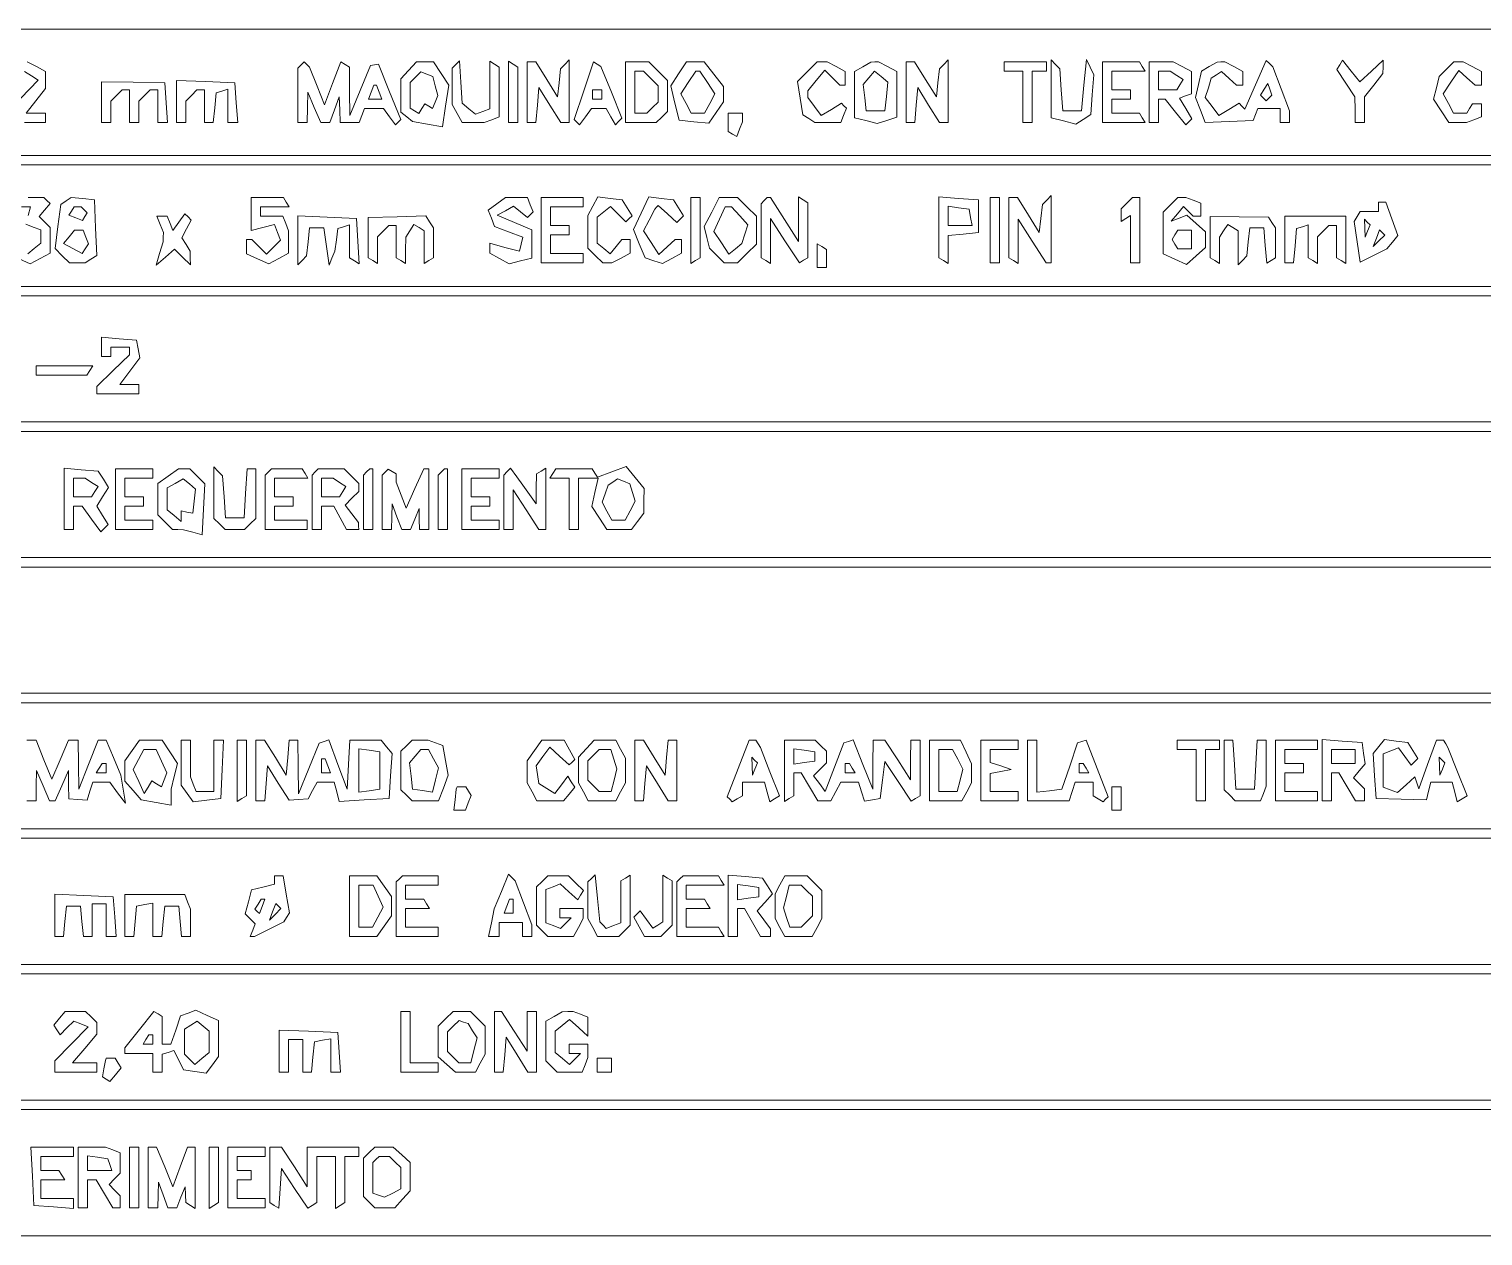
# Paper-space layout 'AN-02-DGE-008' of a CAD drawing. Header units: metres, sheet in millimetres. Extents: x 12 to 193, y 4 to 291.
# Drawn here: x 122.42 to 160.5, y 57.88 to 89.48 of the extents above; entities that cross this region are included whole.
import ezdxf

# ---------------------------------------------------------------- set-up
doc = ezdxf.new("R2010")
doc.units = ezdxf.units.M
doc.layers.add('DGE_CONTORNOS', color=7, linetype='Continuous', lineweight=0)
doc.layers.add('DGE_DATOS', color=7, linetype='Continuous', lineweight=0)

# ---------------------------------------------------------------- blocks, each defined once
blk = doc.blocks.new('LP_REF_DGE_MT_008')
at = {"layer": 'DGE_CONTORNOS'}
for points in [[(180.798, 87.83), (180.798, 86.176), (121.074, 86.176), (61.35, 86.176), (61.35, 87.83), (61.35, 89.484), (121.074, 89.484), (180.798, 89.484)], [(129.548, 88.545), (129.466, 88.463), (129.466, 87.749), (129.466, 87.034), (129.589, 87.034), (129.711, 87.034), (129.716, 87.432), (129.721, 87.83), (129.894, 87.432), (130.067, 87.034), (130.185, 87.034), (130.303, 87.034), (130.426, 87.371), (130.549, 87.708), (130.559, 87.371), (130.569, 87.034), (130.818, 87.034), (131.066, 87.034), (131.137, 87.218), (131.208, 87.402), (131.457, 87.402), (131.706, 87.402), (131.862, 87.187), (132.019, 86.973), (132.09, 87.044), (132.161, 87.115), (131.866, 87.84), (131.571, 88.565), (131.468, 88.547), (131.365, 88.528), (131.095, 87.873), (130.825, 87.218), (130.819, 87.854), (130.814, 88.49), (130.702, 88.559), (130.59, 88.628), (130.374, 88.063), (130.158, 87.498), (129.965, 87.991), (129.772, 88.484), (129.701, 88.555), (129.629, 88.627)], [(132.364, 88.403), (132.161, 88.179), (132.161, 87.744), (132.161, 87.309), (132.315, 87.189), (132.468, 87.068), (132.859, 86.994), (133.25, 86.92), (133.332, 87.467), (133.414, 88.015), (133.214, 88.321), (133.013, 88.627), (132.79, 88.627), (132.567, 88.627)], [(133.06, 87.994), (133.125, 87.745), (133.059, 87.574), (132.993, 87.403), (132.892, 87.465), (132.791, 87.528), (132.713, 87.402), (132.634, 87.275), (132.52, 87.346), (132.406, 87.416), (132.406, 87.752), (132.406, 88.088), (132.544, 88.225), (132.681, 88.362), (132.838, 88.302), (132.995, 88.242)], [(133.601, 88.556), (133.509, 88.463), (133.509, 87.986), (133.509, 87.508), (133.636, 87.271), (133.763, 87.034), (134.055, 87.034), (134.347, 87.034), (134.54, 87.108), (134.734, 87.183), (134.734, 87.836), (134.734, 88.49), (134.612, 88.565), (134.489, 88.641), (134.489, 88.017), (134.489, 87.394), (134.304, 87.323), (134.118, 87.252), (133.943, 87.398), (133.767, 87.544), (133.73, 88.096), (133.693, 88.649)], [(134.979, 87.838), (134.979, 87.034), (135.102, 87.034), (135.224, 87.034), (135.224, 87.762), (135.224, 88.49), (135.102, 88.565), (134.979, 88.641)], [(135.469, 87.83), (135.469, 87.034), (135.584, 87.034), (135.699, 87.034), (135.737, 87.493), (135.775, 87.953), (136.061, 87.493), (136.347, 87.034), (136.459, 87.034), (136.572, 87.034), (136.572, 87.855), (136.572, 88.676), (136.459, 88.559), (136.346, 88.443), (136.306, 88.075), (136.266, 87.708), (135.98, 88.167), (135.694, 88.627), (135.582, 88.627), (135.469, 88.627)], [(136.952, 87.871), (136.696, 87.114), (136.766, 87.044), (136.837, 86.973), (136.993, 87.187), (137.15, 87.402), (137.345, 87.402), (137.54, 87.402), (137.659, 87.188), (137.779, 86.975), (137.865, 87.061), (137.951, 87.148), (137.675, 87.828), (137.399, 88.508), (137.303, 88.568), (137.207, 88.627)], [(138.042, 87.83), (138.042, 87.034), (138.446, 87.034), (138.851, 87.034), (138.998, 87.181), (139.145, 87.328), (139.145, 87.732), (139.145, 88.137), (138.9, 88.382), (138.654, 88.627), (138.348, 88.627), (138.042, 88.627)], [(138.707, 88.189), (138.9, 87.997), (138.9, 87.785), (138.9, 87.573), (138.753, 87.426), (138.605, 87.279), (138.446, 87.279), (138.287, 87.279), (138.287, 87.83), (138.287, 88.382), (138.401, 88.382), (138.514, 88.382)], [(139.434, 88.312), (139.228, 87.997), (139.339, 87.546), (139.451, 87.095), (139.837, 87.058), (140.224, 87.02), (140.419, 87.299), (140.615, 87.579), (140.615, 87.78), (140.615, 87.981), (140.361, 88.304), (140.107, 88.627), (139.874, 88.627), (139.64, 88.627)], [(140.192, 88.084), (140.387, 87.785), (140.252, 87.532), (140.116, 87.279), (139.941, 87.279), (139.766, 87.279), (139.63, 87.532), (139.495, 87.785), (139.69, 88.084), (139.885, 88.382), (139.941, 88.382), (139.996, 88.382)], [(142.806, 88.368), (142.547, 88.109), (142.618, 87.673), (142.689, 87.238), (142.846, 87.138), (143.004, 87.038), (143.344, 87.036), (143.685, 87.034), (143.758, 87.223), (143.83, 87.412), (143.766, 87.477), (143.701, 87.541), (143.437, 87.379), (143.172, 87.218), (142.996, 87.456), (142.82, 87.693), (142.82, 87.779), (142.82, 87.864), (143.041, 88.138), (143.263, 88.411), (143.461, 88.213), (143.66, 88.014), (143.73, 88.014), (143.8, 88.014), (143.8, 88.194), (143.8, 88.373), (143.563, 88.5), (143.326, 88.627), (143.195, 88.627), (143.065, 88.627)], [(144.259, 88.494), (144.045, 88.369), (144.045, 87.765), (144.045, 87.161), (144.342, 87.087), (144.64, 87.012), (144.894, 87.092), (145.148, 87.173), (145.148, 87.773), (145.148, 88.373), (144.911, 88.5), (144.674, 88.627), (144.574, 88.623), (144.474, 88.619)], [(144.878, 87.718), (144.841, 87.34), (144.596, 87.34), (144.351, 87.34), (144.312, 87.685), (144.272, 88.029), (144.42, 88.207), (144.568, 88.385), (144.741, 88.24), (144.915, 88.096)], [(145.393, 87.83), (145.393, 87.034), (145.508, 87.034), (145.623, 87.034), (145.661, 87.493), (145.699, 87.953), (145.985, 87.493), (146.27, 87.034), (146.383, 87.034), (146.495, 87.034), (146.495, 87.855), (146.495, 88.676), (146.382, 88.559), (146.269, 88.443), (146.229, 88.075), (146.189, 87.708), (145.903, 88.167), (145.618, 88.627), (145.505, 88.627), (145.393, 88.627)], [(147.965, 88.504), (147.965, 88.382), (148.21, 88.382), (148.455, 88.382), (148.455, 87.708), (148.455, 87.034), (148.578, 87.034), (148.7, 87.034), (148.7, 87.708), (148.7, 88.382), (148.884, 88.382), (149.068, 88.382), (149.068, 88.504), (149.068, 88.627), (148.517, 88.627), (147.965, 88.627)], [(149.19, 87.918), (149.19, 87.161), (149.516, 87.08), (149.841, 86.998), (150.036, 87.12), (150.232, 87.243), (150.27, 87.765), (150.309, 88.287), (150.215, 88.487), (150.121, 88.688), (150.054, 88.014), (149.987, 87.34), (149.742, 87.34), (149.497, 87.34), (149.458, 87.892), (149.42, 88.443), (149.305, 88.559), (149.19, 88.676)], [(150.538, 87.83), (150.538, 87.034), (151.097, 87.034), (151.655, 87.034), (151.579, 87.157), (151.504, 87.279), (151.143, 87.279), (150.783, 87.279), (150.783, 87.463), (150.783, 87.647), (151.028, 87.647), (151.273, 87.647), (151.273, 87.769), (151.273, 87.892), (151.028, 87.892), (150.783, 87.892), (150.783, 88.137), (150.783, 88.382), (151.219, 88.382), (151.655, 88.382), (151.579, 88.504), (151.504, 88.627), (151.021, 88.627), (150.538, 88.627)], [(151.763, 87.83), (151.763, 87.034), (151.886, 87.034), (152.008, 87.034), (152.008, 87.34), (152.008, 87.647), (152.096, 87.647), (152.183, 87.647), (152.452, 87.31), (152.721, 86.973), (152.802, 87.053), (152.883, 87.133), (152.721, 87.406), (152.56, 87.679), (152.713, 87.734), (152.866, 87.789), (152.866, 88.081), (152.866, 88.373), (152.629, 88.5), (152.392, 88.627), (152.078, 88.627), (151.763, 88.627)], [(152.483, 88.271), (152.652, 88.164), (152.568, 88.028), (152.484, 87.892), (152.246, 87.892), (152.008, 87.892), (152.008, 88.137), (152.008, 88.382), (152.161, 88.38), (152.315, 88.378)], [(153.335, 88.5), (153.13, 88.38), (153.054, 88.035), (152.978, 87.689), (153.103, 87.361), (153.227, 87.034), (153.857, 87.061), (154.487, 87.089), (154.547, 87.245), (154.607, 87.402), (154.9, 87.402), (155.194, 87.402), (155.194, 87.218), (155.194, 87.034), (155.316, 87.034), (155.439, 87.034), (155.438, 87.187), (155.438, 87.34), (155.219, 87.917), (155.001, 88.493), (154.915, 88.579), (154.829, 88.665), (154.548, 88.027), (154.266, 87.39), (154.191, 87.465), (154.115, 87.541), (153.85, 87.379), (153.586, 87.218), (153.409, 87.456), (153.232, 87.695), (153.311, 87.946), (153.389, 88.198), (153.523, 88.284), (153.657, 88.369), (153.853, 88.192), (154.049, 88.014), (154.131, 88.014), (154.213, 88.014), (154.213, 88.194), (154.213, 88.373), (153.976, 88.5), (153.74, 88.627), (153.64, 88.623), (153.54, 88.619)], [(156.751, 88.547), (156.678, 88.428), (156.915, 88.068), (157.152, 87.708), (157.153, 87.371), (157.154, 87.034), (157.276, 87.034), (157.399, 87.034), (157.401, 87.371), (157.404, 87.708), (157.644, 88.014), (157.883, 88.32), (157.886, 88.495), (157.889, 88.669), (157.586, 88.385), (157.283, 88.101), (157.054, 88.383), (156.825, 88.666)], [(159.552, 88.434), (159.359, 88.242), (159.284, 87.943), (159.209, 87.645), (159.41, 87.339), (159.61, 87.034), (159.842, 87.034), (160.074, 87.034), (160.268, 87.108), (160.462, 87.183), (160.462, 87.353), (160.462, 87.524), (160.346, 87.524), (160.231, 87.524), (160.155, 87.402), (160.08, 87.279), (159.907, 87.279), (159.735, 87.279), (159.6, 87.532), (159.464, 87.785), (159.666, 88.094), (159.868, 88.402), (160.083, 88.208), (160.297, 88.014), (160.379, 88.014), (160.462, 88.014), (160.462, 88.194), (160.462, 88.373), (160.225, 88.5), (159.988, 88.627), (159.866, 88.627), (159.744, 88.627)], [(124.321, 87.569), (124.321, 87.034), (124.443, 87.034), (124.566, 87.034), (124.566, 87.316), (124.566, 87.598), (124.713, 87.745), (124.86, 87.892), (124.958, 87.892), (125.056, 87.892), (125.056, 87.463), (125.056, 87.034), (125.178, 87.034), (125.301, 87.034), (125.301, 87.316), (125.301, 87.598), (125.448, 87.745), (125.595, 87.892), (125.693, 87.892), (125.791, 87.892), (125.791, 87.463), (125.791, 87.034), (125.92, 87.034), (126.05, 87.034), (126.012, 87.555), (125.975, 88.075), (125.148, 88.09), (124.321, 88.105)], [(126.281, 87.587), (126.281, 87.034), (126.403, 87.034), (126.526, 87.034), (126.526, 87.316), (126.526, 87.598), (126.673, 87.745), (126.82, 87.892), (126.918, 87.892), (127.016, 87.892), (127.016, 87.463), (127.016, 87.034), (127.131, 87.034), (127.245, 87.034), (127.284, 87.423), (127.322, 87.811), (127.475, 87.862), (127.628, 87.912), (127.628, 87.473), (127.628, 87.034), (127.758, 87.034), (127.888, 87.034), (127.85, 87.555), (127.812, 88.075), (127.047, 88.108), (126.281, 88.141)], [(131.593, 87.83), (131.664, 87.647), (131.488, 87.647), (131.311, 87.647), (131.382, 87.83), (131.453, 88.014), (131.488, 88.014), (131.523, 88.014)], [(154.9, 87.68), (154.826, 87.606), (154.752, 87.679), (154.679, 87.753), (154.775, 87.908), (154.871, 88.063), (154.922, 87.908), (154.974, 87.754)], [(137.429, 87.769), (137.429, 87.647), (137.307, 87.647), (137.184, 87.647), (137.184, 87.769), (137.184, 87.892), (137.307, 87.892), (137.429, 87.892)], [(140.737, 87.041), (140.737, 86.803), (140.847, 86.736), (140.957, 86.668), (141.031, 86.861), (141.105, 87.054), (141.105, 87.167), (141.105, 87.279), (140.921, 87.279), (140.737, 87.279)], [(180.798, 84.339), (180.798, 82.746), (121.074, 82.746), (61.35, 82.746), (61.35, 84.339), (61.35, 85.931), (121.074, 85.931), (180.798, 85.931)], [(123.39, 84.983), (123.256, 84.89), (123.179, 84.314), (123.102, 83.738), (123.291, 83.548), (123.481, 83.359), (123.686, 83.361), (123.892, 83.363), (124.043, 83.458), (124.194, 83.554), (124.165, 84.283), (124.137, 85.013), (123.831, 85.044), (123.524, 85.076)], [(128.241, 84.643), (128.241, 84.212), (128.546, 84.288), (128.851, 84.365), (128.93, 84.159), (129.01, 83.952), (128.827, 83.769), (128.644, 83.586), (128.451, 83.779), (128.259, 83.971), (128.189, 83.971), (128.119, 83.971), (128.119, 83.785), (128.119, 83.599), (128.409, 83.466), (128.7, 83.334), (128.961, 83.473), (129.221, 83.612), (129.221, 83.904), (129.221, 84.196), (129.147, 84.39), (129.072, 84.584), (128.779, 84.584), (128.486, 84.584), (128.486, 84.706), (128.486, 84.829), (128.861, 84.829), (129.236, 84.829), (129.16, 84.951), (129.084, 85.074), (128.663, 85.074), (128.241, 85.074)], [(134.676, 84.908), (134.449, 84.742), (134.531, 84.53), (134.612, 84.317), (134.983, 84.177), (135.354, 84.037), (135.312, 83.851), (135.271, 83.665), (135.094, 83.711), (134.918, 83.756), (134.703, 83.817), (134.489, 83.877), (134.489, 83.745), (134.489, 83.612), (134.746, 83.475), (135.002, 83.338), (135.297, 83.412), (135.592, 83.486), (135.592, 83.857), (135.592, 84.229), (135.138, 84.418), (134.685, 84.608), (134.9, 84.728), (135.114, 84.848), (135.295, 84.699), (135.475, 84.549), (135.549, 84.622), (135.622, 84.696), (135.549, 84.885), (135.477, 85.074), (135.19, 85.074), (134.903, 85.074)], [(135.837, 84.216), (135.837, 83.359), (136.388, 83.359), (136.939, 83.359), (136.939, 83.481), (136.939, 83.604), (136.511, 83.604), (136.082, 83.604), (136.082, 83.849), (136.082, 84.094), (136.327, 84.094), (136.572, 84.094), (136.572, 84.216), (136.572, 84.339), (136.327, 84.339), (136.082, 84.339), (136.082, 84.584), (136.082, 84.829), (136.511, 84.829), (136.939, 84.829), (136.939, 84.951), (136.939, 85.074), (136.388, 85.074), (135.837, 85.074)], [(137.193, 84.844), (137.062, 84.6), (137.062, 84.172), (137.062, 83.744), (137.254, 83.551), (137.447, 83.359), (137.569, 83.359), (137.691, 83.359), (137.927, 83.486), (138.164, 83.612), (138.164, 83.792), (138.164, 83.971), (138.057, 83.971), (137.949, 83.971), (137.796, 83.786), (137.642, 83.601), (137.474, 83.74), (137.307, 83.879), (137.307, 84.216), (137.307, 84.554), (137.478, 84.696), (137.648, 84.837), (137.851, 84.635), (138.054, 84.432), (138.135, 84.514), (138.217, 84.596), (138.086, 84.804), (137.956, 85.013), (137.64, 85.051), (137.323, 85.089)], [(138.454, 84.662), (138.25, 84.234), (138.404, 83.862), (138.558, 83.489), (138.786, 83.417), (139.013, 83.345), (139.262, 83.479), (139.512, 83.612), (139.512, 83.792), (139.512, 83.971), (139.43, 83.971), (139.348, 83.971), (139.133, 83.777), (138.919, 83.583), (138.717, 83.892), (138.515, 84.2), (138.662, 84.484), (138.81, 84.768), (138.854, 84.818), (138.898, 84.868), (139.145, 84.645), (139.391, 84.422), (139.478, 84.509), (139.565, 84.596), (139.434, 84.804), (139.304, 85.013), (138.981, 85.051), (138.658, 85.09)], [(139.757, 84.209), (139.757, 83.344), (139.88, 83.42), (140.002, 83.496), (140.002, 84.285), (140.002, 85.074), (139.88, 85.074), (139.757, 85.074)], [(140.302, 84.693), (140.105, 84.312), (140.176, 84.028), (140.248, 83.743), (140.44, 83.551), (140.632, 83.359), (140.807, 83.359), (140.982, 83.359), (141.227, 83.604), (141.472, 83.849), (141.472, 84.216), (141.472, 84.584), (141.227, 84.829), (140.982, 85.074), (140.74, 85.074), (140.498, 85.074)], [(141.676, 84.992), (141.595, 84.911), (141.595, 84.203), (141.595, 83.496), (141.717, 83.42), (141.84, 83.344), (141.841, 83.933), (141.843, 84.523), (142.222, 83.942), (142.602, 83.361), (142.711, 83.429), (142.82, 83.496), (142.82, 84.216), (142.82, 84.937), (142.697, 85.013), (142.575, 85.088), (142.575, 84.506), (142.575, 83.923), (142.21, 84.499), (141.845, 85.074), (141.802, 85.074), (141.758, 85.074)], [(146.25, 84.292), (146.25, 83.496), (146.373, 83.42), (146.495, 83.344), (146.495, 83.711), (146.495, 84.078), (146.893, 84.117), (147.292, 84.155), (147.292, 84.584), (147.292, 85.013), (146.771, 85.05), (146.25, 85.088)], [(147.598, 84.216), (147.598, 83.359), (147.72, 83.359), (147.843, 83.359), (147.843, 84.216), (147.843, 85.074), (147.72, 85.074), (147.598, 85.074)], [(148.088, 84.285), (148.088, 83.496), (148.21, 83.42), (148.333, 83.344), (148.333, 83.927), (148.333, 84.509), (148.698, 83.934), (149.063, 83.359), (149.127, 83.359), (149.19, 83.359), (149.19, 84.241), (149.19, 85.123), (149.077, 85.007), (148.964, 84.89), (148.924, 84.523), (148.884, 84.155), (148.599, 84.614), (148.313, 85.074), (148.2, 85.074), (148.088, 85.074)], [(151.175, 84.927), (151.028, 84.78), (151.028, 84.613), (151.028, 84.447), (151.151, 84.523), (151.273, 84.598), (151.273, 83.979), (151.273, 83.359), (151.396, 83.359), (151.518, 83.359), (151.518, 84.216), (151.518, 85.074), (151.42, 85.074), (151.322, 85.074)], [(152.323, 84.881), (152.131, 84.689), (152.131, 84.144), (152.131, 83.599), (152.437, 83.459), (152.742, 83.32), (152.988, 83.542), (153.233, 83.764), (153.233, 83.971), (153.233, 84.178), (152.993, 84.396), (152.752, 84.614), (152.547, 84.535), (152.341, 84.456), (152.5, 84.648), (152.659, 84.839), (152.787, 84.712), (152.915, 84.584), (153.013, 84.584), (153.111, 84.584), (153.111, 84.755), (153.111, 84.925), (152.917, 85), (152.723, 85.074), (152.62, 85.074), (152.516, 85.074)], [(157.766, 84.829), (157.766, 84.706), (157.528, 84.706), (157.291, 84.706), (157.21, 84.575), (157.129, 84.444), (157.208, 83.914), (157.288, 83.383), (157.637, 83.557), (157.986, 83.731), (158.131, 83.907), (158.276, 84.082), (158.119, 84.517), (157.962, 84.951), (157.864, 84.951), (157.766, 84.951)], [(123.868, 84.751), (123.946, 84.672), (123.885, 84.572), (123.823, 84.472), (123.644, 84.541), (123.464, 84.61), (123.532, 84.719), (123.6, 84.829), (123.695, 84.829), (123.79, 84.829)], [(125.854, 84.369), (125.942, 84.155), (125.937, 84.033), (125.931, 83.91), (125.842, 83.604), (125.752, 83.298), (125.993, 83.509), (126.233, 83.721), (126.441, 83.514), (126.648, 83.306), (126.646, 83.486), (126.645, 83.665), (126.533, 83.842), (126.42, 84.019), (126.544, 84.251), (126.668, 84.482), (126.587, 84.564), (126.506, 84.645), (126.347, 84.427), (126.187, 84.209), (126.115, 84.396), (126.043, 84.584), (125.904, 84.584), (125.765, 84.584)], [(129.466, 83.953), (129.466, 83.31), (129.579, 83.426), (129.692, 83.543), (129.732, 83.91), (129.772, 84.278), (129.956, 84.278), (130.14, 84.278), (130.21, 83.788), (130.279, 83.298), (130.357, 83.481), (130.434, 83.665), (130.471, 83.962), (130.507, 84.258), (130.661, 84.309), (130.814, 84.359), (130.814, 83.928), (130.814, 83.496), (130.943, 83.416), (131.073, 83.335), (131.035, 83.929), (130.998, 84.523), (130.232, 84.559), (129.466, 84.596)], [(131.304, 84.021), (131.304, 83.496), (131.426, 83.42), (131.549, 83.344), (131.549, 83.695), (131.549, 84.045), (131.696, 84.192), (131.843, 84.339), (131.941, 84.339), (132.039, 84.339), (132.039, 83.917), (132.039, 83.496), (132.161, 83.42), (132.284, 83.344), (132.286, 83.688), (132.288, 84.033), (132.395, 84.201), (132.502, 84.37), (132.638, 84.286), (132.774, 84.202), (132.774, 83.773), (132.774, 83.344), (132.896, 83.42), (133.019, 83.496), (133.017, 83.887), (133.015, 84.278), (132.915, 84.435), (132.815, 84.593), (132.06, 84.57), (131.304, 84.547)], [(141.036, 84.593), (141.249, 84.356), (141.172, 84.114), (141.095, 83.871), (140.924, 83.729), (140.754, 83.587), (140.557, 83.887), (140.361, 84.186), (140.508, 84.508), (140.654, 84.829), (140.738, 84.829), (140.822, 84.829)], [(147.085, 84.553), (147.126, 84.339), (146.81, 84.339), (146.495, 84.339), (146.495, 84.592), (146.495, 84.846), (146.77, 84.807), (147.044, 84.768)], [(153.356, 84.037), (153.356, 83.496), (153.478, 83.42), (153.601, 83.344), (153.603, 83.688), (153.605, 84.033), (153.712, 84.201), (153.819, 84.37), (153.955, 84.286), (154.091, 84.202), (154.091, 83.756), (154.091, 83.31), (154.204, 83.426), (154.317, 83.543), (154.357, 83.91), (154.397, 84.278), (154.581, 84.278), (154.765, 84.278), (154.803, 83.816), (154.841, 83.354), (154.956, 83.425), (155.071, 83.496), (155.069, 83.887), (155.067, 84.278), (154.977, 84.418), (154.887, 84.557), (154.122, 84.568), (153.356, 84.578)], [(155.316, 83.971), (155.316, 83.359), (155.431, 83.359), (155.546, 83.359), (155.584, 83.809), (155.622, 84.259), (155.775, 84.309), (155.929, 84.359), (155.929, 83.928), (155.929, 83.496), (156.051, 83.42), (156.174, 83.344), (156.174, 83.695), (156.174, 84.045), (156.321, 84.192), (156.468, 84.339), (156.566, 84.339), (156.664, 84.339), (156.664, 83.917), (156.664, 83.496), (156.786, 83.42), (156.909, 83.344), (156.909, 83.964), (156.909, 84.584), (156.112, 84.584), (155.316, 84.584)], [(123.907, 84.038), (123.975, 83.861), (123.895, 83.732), (123.816, 83.603), (123.57, 83.735), (123.325, 83.866), (123.47, 84.041), (123.616, 84.216), (123.727, 84.216), (123.838, 84.216)], [(152.866, 83.971), (152.866, 83.726), (152.689, 83.726), (152.513, 83.726), (152.437, 83.849), (152.361, 83.971), (152.437, 84.094), (152.513, 84.216), (152.689, 84.216), (152.866, 84.216)], [(157.482, 84.193), (157.418, 84.033), (157.408, 84.267), (157.399, 84.502), (157.473, 84.428), (157.547, 84.354)], [(157.781, 83.939), (157.629, 83.788), (157.713, 84.007), (157.797, 84.227), (157.865, 84.158), (157.934, 84.09)], [(143.065, 83.55), (143.065, 83.236), (143.187, 83.236), (143.31, 83.236), (143.31, 83.474), (143.31, 83.712), (143.187, 83.788), (143.065, 83.863)], [(180.798, 80.847), (180.798, 79.194), (121.074, 79.194), (61.35, 79.194), (61.35, 80.847), (61.35, 82.501), (121.074, 82.501), (180.798, 82.501)], [(124.321, 81.161), (124.321, 80.909), (124.443, 80.909), (124.566, 80.909), (124.566, 81.031), (124.566, 81.154), (124.811, 81.154), (125.056, 81.154), (125.056, 81.055), (125.056, 80.957), (124.627, 80.541), (124.198, 80.126), (124.198, 80.027), (124.198, 79.929), (124.749, 79.929), (125.301, 79.929), (125.301, 80.051), (125.301, 80.174), (125.052, 80.174), (124.803, 80.174), (125.064, 80.526), (125.325, 80.878), (125.281, 81.108), (125.237, 81.337), (124.779, 81.375), (124.321, 81.413)], [(122.605, 80.541), (122.605, 80.419), (123.272, 80.419), (123.939, 80.419), (124.014, 80.541), (124.09, 80.664), (123.348, 80.664), (122.605, 80.664)], [(180.798, 77.295), (180.798, 75.641), (121.074, 75.641), (61.35, 75.641), (61.35, 77.295), (61.35, 78.949), (121.074, 78.949), (180.798, 78.949)], [(123.341, 77.18), (123.341, 76.376), (123.463, 76.376), (123.586, 76.376), (123.586, 76.682), (123.586, 76.988), (123.698, 76.988), (123.81, 76.988), (124.055, 76.652), (124.301, 76.315), (124.398, 76.412), (124.495, 76.51), (124.346, 76.749), (124.196, 76.988), (124.349, 77.234), (124.503, 77.479), (124.369, 77.693), (124.235, 77.907), (123.788, 77.945), (123.341, 77.983)], [(124.061, 77.613), (124.23, 77.506), (124.145, 77.37), (124.061, 77.233), (123.823, 77.233), (123.586, 77.233), (123.586, 77.478), (123.586, 77.723), (123.739, 77.722), (123.892, 77.72)], [(124.688, 77.172), (124.688, 76.376), (125.178, 76.376), (125.668, 76.376), (125.668, 76.498), (125.668, 76.621), (125.301, 76.621), (124.933, 76.621), (124.933, 76.805), (124.933, 76.988), (125.178, 76.988), (125.423, 76.988), (125.423, 77.111), (125.423, 77.233), (125.178, 77.233), (124.933, 77.233), (124.933, 77.478), (124.933, 77.723), (125.301, 77.723), (125.668, 77.723), (125.668, 77.846), (125.668, 77.968), (125.178, 77.968), (124.688, 77.968)], [(126.063, 77.778), (125.791, 77.587), (125.791, 77.174), (125.791, 76.761), (125.983, 76.568), (126.176, 76.376), (126.32, 76.374), (126.465, 76.373), (126.71, 76.307), (126.955, 76.242), (126.99, 76.908), (127.026, 77.574), (126.828, 77.771), (126.631, 77.968), (126.483, 77.968), (126.335, 77.968)], [(126.746, 77.121), (126.71, 76.805), (126.556, 76.835), (126.403, 76.866), (126.403, 76.728), (126.403, 76.591), (126.22, 76.743), (126.036, 76.896), (126.036, 77.181), (126.036, 77.466), (126.249, 77.586), (126.462, 77.705), (126.623, 77.571), (126.783, 77.438)], [(127.261, 77.344), (127.261, 76.67), (127.408, 76.523), (127.555, 76.376), (127.812, 76.376), (128.069, 76.376), (128.217, 76.523), (128.364, 76.67), (128.364, 77.319), (128.364, 77.968), (128.247, 77.968), (128.131, 77.968), (128.094, 77.325), (128.057, 76.682), (127.812, 76.682), (127.567, 76.682), (127.529, 77.233), (127.49, 77.785), (127.376, 77.901), (127.261, 78.017)], [(128.69, 77.887), (128.609, 77.805), (128.609, 77.09), (128.609, 76.376), (129.16, 76.376), (129.711, 76.376), (129.711, 76.498), (129.711, 76.621), (129.282, 76.621), (128.854, 76.621), (128.854, 76.805), (128.854, 76.988), (129.099, 76.988), (129.344, 76.988), (129.344, 77.111), (129.344, 77.233), (129.099, 77.233), (128.854, 77.233), (128.854, 77.478), (128.854, 77.723), (129.29, 77.723), (129.726, 77.723), (129.65, 77.846), (129.574, 77.968), (129.173, 77.968), (128.772, 77.968)], [(129.915, 77.887), (129.834, 77.805), (129.834, 77.09), (129.834, 76.376), (129.956, 76.376), (130.079, 76.376), (130.079, 76.682), (130.079, 76.988), (130.242, 76.988), (130.405, 76.988), (130.569, 76.682), (130.733, 76.376), (130.896, 76.376), (131.059, 76.376), (131.055, 76.468), (131.051, 76.56), (130.877, 76.789), (130.704, 77.018), (130.881, 77.196), (131.059, 77.373), (131.059, 77.478), (131.059, 77.583), (130.866, 77.776), (130.674, 77.968), (130.335, 77.968), (129.997, 77.968)], [(130.554, 77.613), (130.723, 77.506), (130.638, 77.37), (130.554, 77.233), (130.316, 77.233), (130.079, 77.233), (130.079, 77.478), (130.079, 77.723), (130.232, 77.722), (130.385, 77.72)], [(131.263, 77.887), (131.181, 77.805), (131.181, 77.09), (131.181, 76.376), (131.304, 76.376), (131.426, 76.376), (131.426, 77.172), (131.426, 77.968), (131.385, 77.968), (131.345, 77.968)], [(131.75, 77.883), (131.671, 77.805), (131.671, 77.09), (131.671, 76.376), (131.794, 76.376), (131.916, 76.376), (131.926, 76.713), (131.936, 77.05), (132.059, 76.713), (132.182, 76.376), (132.298, 76.376), (132.414, 76.376), (132.525, 76.652), (132.636, 76.927), (132.644, 76.652), (132.651, 76.376), (132.774, 76.376), (132.896, 76.376), (132.896, 77.172), (132.896, 77.968), (132.829, 77.968), (132.762, 77.968), (132.53, 77.451), (132.299, 76.934), (132.169, 77.275), (132.039, 77.617), (132.039, 77.724), (132.039, 77.832), (131.933, 77.897), (131.828, 77.962)], [(133.223, 77.887), (133.141, 77.805), (133.141, 77.09), (133.141, 76.376), (133.264, 76.376), (133.386, 76.376), (133.386, 77.172), (133.386, 77.968), (133.346, 77.968), (133.305, 77.968)], [(133.754, 77.172), (133.754, 76.376), (134.244, 76.376), (134.734, 76.376), (134.734, 76.498), (134.734, 76.621), (134.367, 76.621), (133.999, 76.621), (133.999, 76.805), (133.999, 76.988), (134.244, 76.988), (134.489, 76.988), (134.489, 77.111), (134.489, 77.233), (134.244, 77.233), (133.999, 77.233), (133.999, 77.478), (133.999, 77.723), (134.367, 77.723), (134.734, 77.723), (134.734, 77.846), (134.734, 77.968), (134.244, 77.968), (133.754, 77.968)], [(134.945, 77.894), (134.857, 77.805), (134.857, 77.09), (134.857, 76.376), (134.979, 76.376), (135.102, 76.376), (135.104, 76.897), (135.106, 77.417), (135.441, 76.897), (135.775, 76.378), (135.867, 76.377), (135.959, 76.376), (135.959, 77.179), (135.959, 77.983), (135.837, 77.907), (135.714, 77.832), (135.708, 77.441), (135.701, 77.05), (135.529, 77.295), (135.357, 77.54), (135.196, 77.761), (135.034, 77.982)], [(136.143, 77.846), (136.067, 77.723), (136.32, 77.723), (136.572, 77.723), (136.572, 77.05), (136.572, 76.376), (136.694, 76.376), (136.817, 76.376), (136.817, 77.05), (136.817, 77.723), (137.072, 77.723), (137.326, 77.723), (137.245, 77.351), (137.163, 76.978), (137.36, 76.677), (137.558, 76.376), (137.878, 76.376), (138.199, 76.376), (138.361, 76.59), (138.524, 76.805), (138.528, 77.128), (138.532, 77.451), (138.298, 77.741), (138.063, 78.03), (137.686, 77.887), (137.308, 77.745), (137.239, 77.857), (137.17, 77.968), (136.694, 77.968), (136.219, 77.968)], [(138.228, 77.349), (138.301, 77.12), (138.167, 76.871), (138.033, 76.621), (137.858, 76.621), (137.683, 76.621), (137.557, 76.857), (137.43, 77.093), (137.513, 77.316), (137.595, 77.54), (137.716, 77.62), (137.836, 77.701), (137.996, 77.64), (138.155, 77.578)], [(180.798, 73.742), (180.798, 72.088), (121.074, 72.088), (61.35, 72.088), (61.35, 73.742), (61.35, 75.396), (121.074, 75.396), (180.798, 75.396)], [(180.798, 70.189), (180.798, 68.535), (121.074, 68.535), (61.35, 68.535), (61.35, 70.189), (61.35, 71.843), (121.074, 71.843), (180.798, 71.843)], [(125.124, 70.591), (124.933, 70.319), (124.933, 70.053), (124.933, 69.788), (125.148, 69.542), (125.362, 69.297), (125.752, 69.227), (126.142, 69.157), (126.144, 69.367), (126.145, 69.577), (126.227, 69.913), (126.309, 70.25), (126.108, 70.557), (125.908, 70.863), (125.611, 70.863), (125.315, 70.863)], [(126.403, 70.274), (126.403, 69.685), (126.563, 69.467), (126.722, 69.249), (127.083, 69.291), (127.445, 69.332), (127.481, 70.097), (127.518, 70.863), (127.389, 70.863), (127.261, 70.863), (127.261, 70.189), (127.261, 69.515), (127.029, 69.515), (126.797, 69.515), (126.723, 69.709), (126.648, 69.903), (126.648, 70.383), (126.648, 70.863), (126.526, 70.863), (126.403, 70.863)], [(127.873, 70.06), (127.873, 69.256), (127.996, 69.332), (128.119, 69.407), (128.119, 70.135), (128.119, 70.863), (127.996, 70.863), (127.873, 70.863)], [(128.364, 70.067), (128.364, 69.27), (128.479, 69.27), (128.594, 69.27), (128.632, 69.73), (128.67, 70.189), (128.951, 69.738), (129.231, 69.286), (129.481, 69.305), (129.731, 69.324), (129.848, 69.542), (129.965, 69.76), (130.191, 69.76), (130.418, 69.76), (130.483, 69.509), (130.549, 69.257), (131.202, 69.294), (131.855, 69.332), (131.893, 69.923), (131.931, 70.515), (131.786, 70.689), (131.641, 70.863), (131.234, 70.863), (130.827, 70.863), (130.79, 70.22), (130.752, 69.577), (130.513, 70.222), (130.274, 70.867), (130.15, 70.825), (130.025, 70.784), (129.751, 70.119), (129.478, 69.454), (129.472, 70.159), (129.466, 70.863), (129.351, 70.863), (129.236, 70.863), (129.198, 70.404), (129.16, 69.944), (128.874, 70.404), (128.589, 70.863), (128.476, 70.863), (128.364, 70.863)], [(132.308, 70.716), (132.161, 70.569), (132.161, 70.067), (132.161, 69.564), (132.308, 69.417), (132.455, 69.27), (132.801, 69.27), (133.148, 69.27), (133.275, 69.606), (133.403, 69.942), (133.33, 70.329), (133.257, 70.717), (133.067, 70.79), (132.876, 70.863), (132.666, 70.863), (132.455, 70.863)], [(135.66, 70.591), (135.469, 70.319), (135.469, 70.031), (135.469, 69.744), (135.596, 69.507), (135.723, 69.27), (136.071, 69.27), (136.419, 69.27), (136.567, 69.449), (136.715, 69.627), (136.625, 69.774), (136.534, 69.92), (136.366, 69.69), (136.198, 69.46), (135.987, 69.592), (135.775, 69.724), (135.74, 69.958), (135.705, 70.191), (135.882, 70.434), (136.06, 70.676), (136.316, 70.444), (136.573, 70.211), (136.644, 70.282), (136.714, 70.352), (136.577, 70.608), (136.441, 70.863), (136.146, 70.863), (135.851, 70.863)], [(137.02, 70.639), (136.817, 70.415), (136.817, 70.08), (136.817, 69.744), (136.944, 69.507), (137.07, 69.27), (137.429, 69.27), (137.788, 69.27), (137.915, 69.507), (138.042, 69.744), (138.042, 70.067), (138.042, 70.389), (137.915, 70.626), (137.788, 70.863), (137.505, 70.863), (137.222, 70.863)], [(138.287, 70.067), (138.287, 69.27), (138.402, 69.27), (138.517, 69.27), (138.555, 69.73), (138.593, 70.189), (138.879, 69.73), (139.165, 69.27), (139.277, 69.27), (139.39, 69.27), (139.39, 70.067), (139.39, 70.863), (139.274, 70.863), (139.159, 70.863), (139.121, 70.404), (139.083, 69.944), (138.798, 70.404), (138.512, 70.863), (138.399, 70.863), (138.287, 70.863)], [(140.999, 70.12), (140.711, 69.378), (140.777, 69.312), (140.843, 69.246), (140.974, 69.327), (141.105, 69.407), (141.105, 69.584), (141.105, 69.76), (141.397, 69.76), (141.689, 69.76), (141.756, 69.503), (141.823, 69.246), (141.95, 69.324), (142.077, 69.403), (141.828, 70.035), (141.579, 70.667), (141.518, 70.765), (141.458, 70.863), (141.373, 70.863), (141.287, 70.863)], [(142.207, 70.06), (142.207, 69.256), (142.33, 69.332), (142.452, 69.407), (142.452, 69.706), (142.452, 70.005), (142.548, 70.005), (142.645, 70.005), (142.862, 69.638), (143.079, 69.27), (143.251, 69.27), (143.424, 69.27), (143.555, 69.515), (143.686, 69.76), (143.919, 69.76), (144.151, 69.76), (144.23, 69.512), (144.309, 69.264), (144.514, 69.298), (144.719, 69.332), (144.78, 69.815), (144.841, 70.298), (145.183, 69.78), (145.524, 69.262), (145.642, 69.335), (145.76, 69.407), (145.76, 70.135), (145.76, 70.863), (145.638, 70.863), (145.515, 70.863), (145.513, 70.342), (145.511, 69.822), (145.176, 70.342), (144.841, 70.861), (144.688, 70.862), (144.535, 70.863), (144.527, 70.22), (144.519, 69.577), (144.264, 70.224), (144.009, 70.871), (143.885, 70.83), (143.761, 70.789), (143.519, 70.151), (143.277, 69.514), (143.124, 69.722), (142.972, 69.93), (143.141, 70.099), (143.31, 70.268), (143.31, 70.419), (143.31, 70.569), (143.163, 70.716), (143.016, 70.863), (142.612, 70.863), (142.207, 70.863)], [(146.005, 70.067), (146.005, 69.27), (146.43, 69.27), (146.854, 69.27), (146.981, 69.507), (147.108, 69.744), (147.108, 69.992), (147.108, 70.239), (146.966, 70.551), (146.823, 70.863), (146.414, 70.863), (146.005, 70.863)], [(147.353, 70.067), (147.353, 69.27), (147.843, 69.27), (148.333, 69.27), (148.333, 69.393), (148.333, 69.515), (147.965, 69.515), (147.598, 69.515), (147.598, 69.752), (147.598, 69.988), (147.873, 70.043), (148.149, 70.097), (147.873, 70.188), (147.598, 70.279), (147.598, 70.449), (147.598, 70.618), (147.965, 70.618), (148.333, 70.618), (148.333, 70.741), (148.333, 70.863), (147.843, 70.863), (147.353, 70.863)], [(148.578, 70.067), (148.578, 69.27), (149.121, 69.27), (149.664, 69.27), (149.742, 69.515), (149.82, 69.76), (150.056, 69.76), (150.293, 69.76), (150.293, 69.584), (150.293, 69.407), (150.424, 69.327), (150.554, 69.246), (150.62, 69.312), (150.686, 69.378), (150.398, 70.121), (150.11, 70.863), (149.995, 70.825), (149.88, 70.787), (149.679, 70.182), (149.477, 69.577), (149.15, 69.538), (148.823, 69.499), (148.823, 70.181), (148.823, 70.863), (148.7, 70.863), (148.578, 70.863)], [(152.498, 70.741), (152.498, 70.618), (152.743, 70.618), (152.988, 70.618), (152.988, 69.944), (152.988, 69.27), (153.111, 69.27), (153.233, 69.27), (153.233, 69.944), (153.233, 70.618), (153.417, 70.618), (153.601, 70.618), (153.601, 70.741), (153.601, 70.863), (153.05, 70.863), (152.498, 70.863)], [(153.723, 70.214), (153.723, 69.564), (153.87, 69.417), (154.017, 69.27), (154.347, 69.27), (154.677, 69.27), (154.752, 69.464), (154.826, 69.658), (154.826, 70.261), (154.826, 70.863), (154.71, 70.863), (154.594, 70.863), (154.557, 70.22), (154.52, 69.577), (154.275, 69.577), (154.03, 69.577), (153.993, 70.22), (153.956, 70.863), (153.84, 70.863), (153.723, 70.863)], [(155.071, 70.067), (155.071, 69.27), (155.622, 69.27), (156.174, 69.27), (156.174, 69.393), (156.174, 69.515), (155.745, 69.515), (155.316, 69.515), (155.316, 69.76), (155.316, 70.005), (155.561, 70.005), (155.806, 70.005), (155.806, 70.128), (155.806, 70.251), (155.561, 70.251), (155.316, 70.251), (155.316, 70.434), (155.316, 70.618), (155.745, 70.618), (156.174, 70.618), (156.174, 70.741), (156.174, 70.863), (155.622, 70.863), (155.071, 70.863)], [(156.296, 70.074), (156.296, 69.27), (156.419, 69.27), (156.541, 69.27), (156.541, 69.638), (156.541, 70.005), (156.637, 70.005), (156.733, 70.005), (156.95, 69.638), (157.168, 69.27), (157.283, 69.27), (157.399, 69.27), (157.399, 69.43), (157.399, 69.589), (157.257, 69.731), (157.115, 69.873), (157.266, 70.055), (157.418, 70.237), (157.378, 70.519), (157.337, 70.802), (156.817, 70.839), (156.296, 70.877)], [(157.779, 70.695), (157.63, 70.515), (157.667, 69.923), (157.705, 69.332), (158.363, 69.314), (159.021, 69.297), (159.082, 69.529), (159.142, 69.76), (159.42, 69.76), (159.698, 69.76), (159.765, 69.503), (159.832, 69.246), (159.96, 69.324), (160.087, 69.403), (159.837, 70.035), (159.588, 70.667), (159.528, 70.765), (159.467, 70.863), (159.376, 70.863), (159.285, 70.863), (159.055, 70.224), (158.825, 69.585), (158.773, 69.742), (158.721, 69.898), (158.493, 69.692), (158.265, 69.486), (158.077, 69.558), (157.889, 69.63), (157.889, 70.067), (157.889, 70.503), (158.09, 70.581), (158.292, 70.658), (158.457, 70.432), (158.621, 70.207), (158.71, 70.296), (158.799, 70.385), (158.668, 70.593), (158.538, 70.802), (158.233, 70.839), (157.929, 70.875)], [(125.89, 70.313), (126.029, 70.008), (125.958, 69.824), (125.888, 69.639), (125.764, 69.716), (125.641, 69.792), (125.54, 69.629), (125.44, 69.467), (125.297, 69.782), (125.153, 70.097), (125.292, 70.358), (125.432, 70.618), (125.592, 70.618), (125.751, 70.618)], [(131.61, 70.067), (131.61, 69.577), (131.334, 69.538), (131.059, 69.498), (131.059, 70.067), (131.059, 70.635), (131.334, 70.596), (131.61, 70.557)], [(133.018, 70.376), (133.147, 70.133), (133.068, 69.818), (132.989, 69.502), (132.728, 69.54), (132.468, 69.577), (132.428, 69.921), (132.389, 70.265), (132.535, 70.442), (132.681, 70.618), (132.785, 70.618), (132.888, 70.618)], [(137.738, 70.364), (137.819, 70.11), (137.744, 69.813), (137.67, 69.515), (137.513, 69.515), (137.356, 69.515), (137.209, 69.662), (137.062, 69.809), (137.062, 70.067), (137.062, 70.324), (137.209, 70.471), (137.356, 70.618), (137.507, 70.618), (137.658, 70.618)], [(143.004, 70.434), (143.004, 70.312), (142.728, 70.273), (142.452, 70.233), (142.452, 70.434), (142.452, 70.635), (142.728, 70.596), (143.004, 70.557)], [(146.746, 70.362), (146.884, 70.105), (146.81, 69.81), (146.736, 69.515), (146.493, 69.515), (146.25, 69.515), (146.25, 70.067), (146.25, 70.618), (146.43, 70.618), (146.609, 70.618)], [(157.154, 70.434), (157.154, 70.251), (156.847, 70.251), (156.541, 70.251), (156.541, 70.434), (156.541, 70.618), (156.847, 70.618), (157.154, 70.618)], [(124.443, 70.128), (124.443, 70.005), (124.313, 70.005), (124.184, 70.005), (124.259, 70.128), (124.335, 70.251), (124.389, 70.251), (124.443, 70.251)], [(130.246, 70.189), (130.316, 70.005), (130.197, 70.005), (130.079, 70.005), (130.079, 70.189), (130.079, 70.373), (130.127, 70.373), (130.175, 70.373)], [(141.433, 70.105), (141.369, 69.944), (141.359, 70.179), (141.35, 70.414), (141.424, 70.34), (141.498, 70.266)], [(143.984, 70.128), (144.059, 70.005), (143.93, 70.005), (143.8, 70.005), (143.8, 70.128), (143.8, 70.251), (143.854, 70.251), (143.908, 70.251)], [(150.109, 70.128), (150.185, 70.005), (150.055, 70.005), (149.926, 70.005), (149.926, 70.128), (149.926, 70.251), (149.98, 70.251), (150.034, 70.251)], [(159.443, 70.105), (159.378, 69.944), (159.369, 70.179), (159.359, 70.414), (159.433, 70.34), (159.507, 70.266)], [(133.621, 69.607), (133.611, 69.577), (133.581, 69.301), (133.55, 69.025), (133.7, 69.025), (133.85, 69.025), (133.925, 69.22), (134, 69.415), (133.931, 69.527), (133.862, 69.638), (133.747, 69.638), (133.632, 69.638)], [(150.783, 69.332), (150.783, 69.025), (150.906, 69.025), (151.028, 69.025), (151.028, 69.332), (151.028, 69.638), (150.906, 69.638), (150.783, 69.638)], [(180.798, 66.637), (180.798, 64.983), (121.074, 64.983), (61.35, 64.983), (61.35, 66.637), (61.35, 68.29), (121.074, 68.29), (180.798, 68.29)], [(128.854, 67.201), (128.854, 67.092), (128.549, 67.015), (128.245, 66.939), (128.166, 66.626), (128.087, 66.312), (128.216, 66.184), (128.344, 66.055), (128.28, 65.887), (128.215, 65.718), (128.27, 65.718), (128.326, 65.718), (128.71, 65.909), (129.094, 66.101), (129.167, 66.22), (129.241, 66.339), (129.159, 66.825), (129.077, 67.31), (128.965, 67.31), (128.854, 67.31)], [(130.814, 66.514), (130.814, 65.718), (131.174, 65.718), (131.535, 65.718), (131.726, 65.99), (131.916, 66.262), (131.916, 66.514), (131.916, 66.766), (131.726, 67.038), (131.535, 67.31), (131.174, 67.31), (130.814, 67.31)], [(131.564, 66.775), (131.697, 66.484), (131.557, 66.223), (131.418, 65.963), (131.238, 65.963), (131.059, 65.963), (131.059, 66.514), (131.059, 67.065), (131.245, 67.065), (131.432, 67.065)], [(132.121, 67.229), (132.039, 67.147), (132.039, 66.432), (132.039, 65.718), (132.59, 65.718), (133.141, 65.718), (133.141, 65.84), (133.141, 65.963), (132.713, 65.963), (132.284, 65.963), (132.284, 66.208), (132.284, 66.453), (132.597, 66.453), (132.911, 66.453), (132.835, 66.575), (132.759, 66.698), (132.522, 66.698), (132.284, 66.698), (132.284, 66.882), (132.284, 67.065), (132.713, 67.065), (133.141, 67.065), (133.141, 67.188), (133.141, 67.31), (132.672, 67.31), (132.202, 67.31)], [(134.793, 66.894), (134.603, 66.44), (134.531, 66.079), (134.458, 65.718), (134.596, 65.718), (134.734, 65.718), (134.734, 65.902), (134.734, 66.085), (135.04, 66.085), (135.347, 66.085), (135.347, 65.902), (135.347, 65.718), (135.469, 65.718), (135.592, 65.718), (135.592, 65.871), (135.592, 66.024), (135.373, 66.6), (135.154, 67.177), (135.068, 67.262), (134.982, 67.348)], [(135.861, 67.163), (135.714, 67.016), (135.714, 66.514), (135.714, 66.012), (135.861, 65.865), (136.008, 65.718), (136.347, 65.718), (136.686, 65.718), (136.813, 65.955), (136.939, 66.192), (136.939, 66.322), (136.939, 66.453), (136.633, 66.453), (136.327, 66.453), (136.327, 66.33), (136.327, 66.208), (136.474, 66.208), (136.621, 66.208), (136.482, 66.069), (136.343, 65.93), (136.151, 66.004), (135.959, 66.078), (135.959, 66.514), (135.959, 66.951), (136.148, 67.023), (136.336, 67.095), (136.564, 66.888), (136.792, 66.682), (136.867, 66.802), (136.942, 66.923), (136.748, 67.117), (136.554, 67.31), (136.281, 67.31), (136.008, 67.31)], [(137.154, 67.24), (137.062, 67.147), (137.062, 66.669), (137.062, 66.192), (137.189, 65.955), (137.315, 65.718), (137.593, 65.718), (137.87, 65.718), (138.017, 65.865), (138.164, 66.012), (138.164, 66.668), (138.164, 67.325), (138.042, 67.249), (137.919, 67.173), (137.919, 66.625), (137.919, 66.078), (137.73, 66.005), (137.541, 65.932), (137.457, 66.016), (137.374, 66.1), (137.31, 66.717), (137.246, 67.333)], [(139.022, 66.712), (139.022, 66.1), (138.891, 66.019), (138.761, 65.938), (138.595, 66.165), (138.43, 66.391), (138.348, 66.31), (138.267, 66.229), (138.404, 65.973), (138.541, 65.718), (138.757, 65.718), (138.973, 65.718), (139.12, 65.865), (139.267, 66.012), (139.267, 66.593), (139.267, 67.173), (139.145, 67.249), (139.022, 67.325)], [(139.471, 67.229), (139.39, 67.147), (139.39, 66.432), (139.39, 65.718), (140.009, 65.718), (140.629, 65.718), (140.553, 65.84), (140.478, 65.963), (140.056, 65.963), (139.635, 65.963), (139.635, 66.208), (139.635, 66.453), (139.948, 66.453), (140.262, 66.453), (140.186, 66.575), (140.11, 66.698), (139.872, 66.698), (139.635, 66.698), (139.635, 66.882), (139.635, 67.065), (140.132, 67.065), (140.629, 67.065), (140.553, 67.188), (140.478, 67.31), (140.015, 67.31), (139.553, 67.31)], [(140.737, 66.521), (140.737, 65.718), (140.86, 65.718), (140.982, 65.718), (140.982, 66.085), (140.982, 66.453), (141.074, 66.452), (141.166, 66.451), (141.375, 66.084), (141.583, 65.718), (141.712, 65.718), (141.84, 65.718), (141.84, 65.817), (141.84, 65.916), (141.665, 66.154), (141.491, 66.392), (141.691, 66.613), (141.891, 66.835), (141.761, 67.042), (141.631, 67.249), (141.184, 67.287), (140.737, 67.325)], [(141.534, 66.882), (141.534, 66.759), (141.258, 66.72), (140.982, 66.681), (140.982, 66.882), (140.982, 67.082), (141.258, 67.043), (141.534, 67.004)], [(142.089, 67.073), (141.962, 66.836), (141.962, 66.514), (141.962, 66.192), (142.089, 65.955), (142.216, 65.718), (142.575, 65.718), (142.934, 65.718), (143.061, 65.955), (143.187, 66.192), (143.187, 66.558), (143.187, 66.925), (142.995, 67.118), (142.802, 67.31), (142.509, 67.31), (142.216, 67.31)], [(142.795, 66.918), (142.942, 66.771), (142.942, 66.514), (142.942, 66.257), (142.795, 66.11), (142.648, 65.963), (142.497, 65.963), (142.346, 65.963), (142.266, 66.217), (142.185, 66.47), (142.26, 66.768), (142.335, 67.065), (142.491, 67.065), (142.648, 67.065)], [(123.096, 66.275), (123.096, 65.718), (123.21, 65.718), (123.325, 65.718), (123.363, 66.116), (123.402, 66.514), (123.586, 66.514), (123.769, 66.514), (123.808, 66.116), (123.846, 65.718), (123.961, 65.718), (124.076, 65.718), (124.076, 66.147), (124.076, 66.575), (124.259, 66.575), (124.443, 66.575), (124.443, 66.147), (124.443, 65.718), (124.573, 65.718), (124.702, 65.718), (124.665, 66.238), (124.627, 66.759), (123.861, 66.796), (123.096, 66.832)], [(124.933, 66.269), (124.933, 65.718), (125.048, 65.718), (125.163, 65.718), (125.201, 66.115), (125.239, 66.512), (125.454, 66.553), (125.668, 66.593), (125.668, 66.155), (125.668, 65.718), (125.783, 65.718), (125.898, 65.718), (125.936, 66.116), (125.975, 66.514), (126.158, 66.514), (126.342, 66.514), (126.38, 66.116), (126.419, 65.718), (126.534, 65.718), (126.648, 65.718), (126.648, 66.075), (126.648, 66.433), (126.574, 66.627), (126.5, 66.82), (125.716, 66.82), (124.933, 66.82)], [(128.528, 66.509), (128.456, 66.32), (128.397, 66.378), (128.339, 66.436), (128.42, 66.567), (128.5, 66.698), (128.551, 66.698), (128.601, 66.698)], [(135.102, 66.514), (135.102, 66.33), (134.983, 66.33), (134.864, 66.33), (134.935, 66.514), (135.005, 66.698), (135.054, 66.698), (135.102, 66.698)], [(128.869, 66.298), (128.717, 66.147), (128.8, 66.366), (128.884, 66.586), (128.952, 66.517), (129.021, 66.449)], [(180.798, 63.084), (180.798, 61.43), (121.074, 61.43), (61.35, 61.43), (61.35, 63.084), (61.35, 64.738), (121.074, 64.738), (180.798, 64.738)], [(123.222, 63.579), (123.074, 63.401), (123.154, 63.272), (123.234, 63.143), (123.413, 63.323), (123.593, 63.502), (123.782, 63.43), (123.971, 63.357), (123.533, 62.909), (123.096, 62.461), (123.096, 62.313), (123.096, 62.165), (123.647, 62.165), (124.198, 62.165), (124.198, 62.288), (124.198, 62.41), (123.881, 62.41), (123.564, 62.41), (123.881, 62.787), (124.198, 63.164), (124.198, 63.314), (124.198, 63.464), (124.051, 63.611), (123.904, 63.758), (123.637, 63.758), (123.371, 63.758)], [(125.311, 63.281), (124.933, 62.804), (124.933, 62.729), (124.933, 62.655), (125.301, 62.655), (125.668, 62.655), (125.668, 62.41), (125.668, 62.165), (125.791, 62.165), (125.913, 62.165), (125.913, 62.4), (125.913, 62.635), (126.065, 62.685), (126.218, 62.736), (126.344, 62.481), (126.471, 62.226), (126.767, 62.184), (127.063, 62.142), (127.223, 62.361), (127.383, 62.579), (127.383, 63.049), (127.383, 63.518), (127.085, 63.654), (126.787, 63.79), (126.589, 63.714), (126.392, 63.638), (126.263, 63.269), (126.134, 62.9), (126.024, 62.9), (125.913, 62.9), (125.913, 63.26), (125.913, 63.621), (125.802, 63.69), (125.69, 63.759)], [(132.161, 62.961), (132.161, 62.165), (132.651, 62.165), (133.141, 62.165), (133.141, 62.288), (133.141, 62.41), (132.774, 62.41), (132.406, 62.41), (132.406, 63.084), (132.406, 63.758), (132.284, 63.758), (132.161, 63.758)], [(133.334, 63.565), (133.141, 63.373), (133.141, 62.972), (133.141, 62.571), (133.366, 62.368), (133.59, 62.165), (133.851, 62.165), (134.113, 62.165), (134.24, 62.402), (134.367, 62.639), (134.367, 63.006), (134.367, 63.373), (134.174, 63.565), (133.982, 63.758), (133.754, 63.758), (133.527, 63.758)], [(134.612, 62.961), (134.612, 62.165), (134.727, 62.165), (134.842, 62.165), (134.88, 62.624), (134.918, 63.084), (135.204, 62.624), (135.489, 62.165), (135.602, 62.165), (135.714, 62.165), (135.714, 62.961), (135.714, 63.758), (135.592, 63.758), (135.469, 63.758), (135.467, 63.237), (135.465, 62.716), (135.13, 63.236), (134.795, 63.756), (134.703, 63.757), (134.612, 63.758)], [(136.174, 63.625), (135.959, 63.5), (135.959, 62.98), (135.959, 62.459), (136.106, 62.312), (136.253, 62.165), (136.583, 62.165), (136.913, 62.165), (136.987, 62.359), (137.062, 62.553), (137.062, 62.726), (137.062, 62.9), (136.817, 62.9), (136.572, 62.9), (136.572, 62.778), (136.572, 62.655), (136.719, 62.655), (136.866, 62.655), (136.724, 62.513), (136.582, 62.371), (136.393, 62.528), (136.204, 62.685), (136.204, 62.961), (136.204, 63.238), (136.39, 63.392), (136.576, 63.546), (136.819, 63.327), (137.062, 63.107), (137.062, 63.358), (137.062, 63.609), (136.868, 63.683), (136.674, 63.758), (136.531, 63.754), (136.388, 63.75)], [(127.138, 62.961), (127.138, 62.685), (126.949, 62.528), (126.76, 62.371), (126.628, 62.504), (126.495, 62.637), (126.495, 62.966), (126.495, 63.295), (126.66, 63.397), (126.824, 63.499), (126.981, 63.368), (127.138, 63.238)], [(128.976, 62.715), (128.976, 62.165), (129.099, 62.165), (129.221, 62.165), (129.221, 62.594), (129.221, 63.023), (129.405, 63.023), (129.589, 63.023), (129.589, 62.594), (129.589, 62.165), (129.703, 62.165), (129.818, 62.165), (129.857, 62.562), (129.895, 62.959), (130.109, 63), (130.324, 63.041), (130.324, 62.603), (130.324, 62.165), (130.453, 62.165), (130.583, 62.165), (130.545, 62.686), (130.507, 63.206), (129.742, 63.236), (128.976, 63.266)], [(134.039, 63.249), (134.158, 63.061), (134.076, 62.735), (133.994, 62.41), (133.837, 62.41), (133.681, 62.41), (133.534, 62.557), (133.386, 62.704), (133.386, 62.961), (133.386, 63.219), (133.535, 63.367), (133.684, 63.516), (133.802, 63.476), (133.92, 63.437)], [(125.668, 63.023), (125.668, 62.9), (125.539, 62.9), (125.409, 62.9), (125.485, 63.023), (125.56, 63.145), (125.614, 63.145), (125.668, 63.145)], [(124.434, 62.502), (124.424, 62.471), (124.383, 62.257), (124.342, 62.043), (124.44, 61.983), (124.538, 61.923), (124.685, 62.1), (124.832, 62.277), (124.753, 62.405), (124.674, 62.533), (124.558, 62.533), (124.443, 62.533)], [(137.307, 62.349), (137.307, 62.165), (137.491, 62.165), (137.674, 62.165), (137.674, 62.349), (137.674, 62.533), (137.491, 62.533), (137.307, 62.533)], [(180.798, 59.531), (180.798, 57.877), (121.074, 57.877), (61.35, 57.877), (61.35, 59.531), (61.35, 61.185), (121.074, 61.185), (180.798, 61.185)], [(122.508, 59.439), (122.544, 58.674), (123.065, 58.636), (123.586, 58.598), (123.586, 58.728), (123.586, 58.857), (123.157, 58.857), (122.728, 58.857), (122.728, 59.102), (122.728, 59.347), (123.042, 59.347), (123.355, 59.347), (123.279, 59.47), (123.204, 59.592), (122.966, 59.592), (122.728, 59.592), (122.728, 59.776), (122.728, 59.96), (123.157, 59.96), (123.586, 59.96), (123.586, 60.082), (123.586, 60.205), (123.028, 60.205), (122.471, 60.205)], [(123.708, 59.409), (123.708, 58.612), (123.831, 58.612), (123.953, 58.612), (123.953, 58.98), (123.953, 59.347), (124.069, 59.347), (124.184, 59.347), (124.401, 58.98), (124.618, 58.612), (124.715, 58.612), (124.811, 58.612), (124.811, 58.772), (124.811, 58.931), (124.664, 59.078), (124.517, 59.225), (124.664, 59.372), (124.811, 59.519), (124.811, 59.788), (124.811, 60.056), (124.617, 60.131), (124.423, 60.205), (124.066, 60.205), (123.708, 60.205)], [(125.056, 59.409), (125.056, 58.612), (125.178, 58.612), (125.301, 58.612), (125.301, 59.409), (125.301, 60.205), (125.178, 60.205), (125.056, 60.205)], [(125.546, 59.409), (125.546, 58.612), (125.668, 58.612), (125.791, 58.612), (125.8, 58.949), (125.81, 59.286), (125.933, 58.949), (126.056, 58.612), (126.172, 58.612), (126.289, 58.612), (126.4, 58.888), (126.51, 59.164), (126.518, 58.956), (126.526, 58.749), (126.648, 58.674), (126.771, 58.598), (126.771, 59.401), (126.771, 60.205), (126.674, 60.205), (126.576, 60.205), (126.383, 59.684), (126.189, 59.164), (125.977, 59.684), (125.764, 60.205), (125.655, 60.205), (125.546, 60.205)], [(127.138, 59.401), (127.138, 58.598), (127.261, 58.674), (127.383, 58.749), (127.383, 59.477), (127.383, 60.205), (127.261, 60.205), (127.138, 60.205)], [(127.628, 59.409), (127.628, 58.612), (128.119, 58.612), (128.609, 58.612), (128.609, 58.735), (128.609, 58.857), (128.241, 58.857), (127.873, 58.857), (127.873, 59.102), (127.873, 59.347), (128.057, 59.347), (128.241, 59.347), (128.241, 59.47), (128.241, 59.592), (128.057, 59.592), (127.873, 59.592), (127.873, 59.776), (127.873, 59.96), (128.241, 59.96), (128.609, 59.96), (128.609, 60.082), (128.609, 60.205), (128.119, 60.205), (127.628, 60.205)], [(128.731, 59.477), (128.731, 58.749), (128.846, 58.678), (128.962, 58.607), (129, 59.123), (129.037, 59.64), (129.379, 59.122), (129.72, 58.604), (129.838, 58.676), (129.956, 58.749), (129.956, 59.355), (129.956, 59.96), (130.201, 59.96), (130.446, 59.96), (130.446, 59.279), (130.446, 58.598), (130.569, 58.674), (130.691, 58.749), (130.691, 59.355), (130.691, 59.96), (130.875, 59.96), (131.059, 59.96), (131.059, 60.082), (131.059, 60.205), (130.385, 60.205), (129.711, 60.205), (129.709, 59.684), (129.707, 59.164), (129.372, 59.683), (129.037, 60.203), (128.884, 60.204), (128.731, 60.205)], [(131.328, 60.058), (131.181, 59.911), (131.181, 59.409), (131.181, 58.906), (131.328, 58.759), (131.475, 58.612), (131.738, 58.612), (132.001, 58.612), (132.204, 58.836), (132.406, 59.06), (132.406, 59.43), (132.406, 59.799), (132.182, 60.002), (131.958, 60.205), (131.717, 60.205), (131.475, 60.205)], [(124.536, 59.746), (124.586, 59.592), (124.27, 59.592), (123.953, 59.592), (123.953, 59.785), (123.953, 59.977), (124.219, 59.938), (124.485, 59.899)], [(132.014, 59.813), (132.161, 59.666), (132.161, 59.388), (132.161, 59.111), (131.947, 59.001), (131.733, 58.89), (131.579, 58.945), (131.426, 59), (131.426, 59.398), (131.426, 59.797), (131.508, 59.878), (131.59, 59.96), (131.729, 59.96), (131.867, 59.96)]]:
    blk.add_lwpolyline(points, close=True, dxfattribs=at)
for points in [[(122.305, 88.369), (122.485, 88.258), (122.665, 88.147), (122.206, 87.677)], [(122.299, 87.034), (122.851, 87.034), (122.851, 87.157), (122.851, 87.279), (122.597, 87.279), (122.343, 87.279), (122.597, 87.602), (122.851, 87.925), (122.851, 88.149), (122.851, 88.373), (122.614, 88.5), (122.377, 88.627)], [(122.226, 84.829), (122.46, 84.829), (122.4, 84.601)], [(122.341, 84.373), (122.534, 84.298), (122.728, 84.224), (122.728, 84.051), (122.728, 83.879), (122.557, 83.737), (122.386, 83.595)], [(122.161, 83.466), (122.452, 83.334), (122.712, 83.473), (122.973, 83.612), (122.973, 83.951), (122.973, 84.29), (122.831, 84.432), (122.689, 84.573), (122.83, 84.743), (122.971, 84.913), (122.89, 84.993), (122.81, 85.074), (122.401, 85.074)], [(122.36, 69.27), (122.483, 69.27), (122.605, 69.27), (122.61, 69.669), (122.615, 70.067), (122.788, 69.669), (122.961, 69.27), (123.034, 69.27), (123.107, 69.27), (123.28, 69.669), (123.453, 70.067), (123.458, 69.695), (123.463, 69.323), (123.702, 69.305), (123.942, 69.287), (124.017, 69.524), (124.092, 69.76), (124.314, 69.76), (124.536, 69.76), (124.74, 69.485), (124.945, 69.209), (124.886, 69.577), (124.827, 69.944), (124.633, 70.404), (124.44, 70.863), (124.335, 70.863), (124.231, 70.863), (123.977, 70.22), (123.724, 69.577), (123.716, 70.22), (123.708, 70.863), (123.581, 70.863), (123.453, 70.863), (123.235, 70.35), (123.018, 69.838), (122.813, 70.35), (122.607, 70.863), (122.484, 70.863), (122.36, 70.863)]]:
    blk.add_lwpolyline(points, dxfattribs=at)

psp = doc.layouts.new('AN-02-DGE-008')

# ---------------------------------------------------------------- block references
at = {"layer": 'DGE_DATOS'}
psp.add_blockref('LP_REF_DGE_MT_008', (0, 0), dxfattribs=at)

doc.saveas('drawing.dxf')
